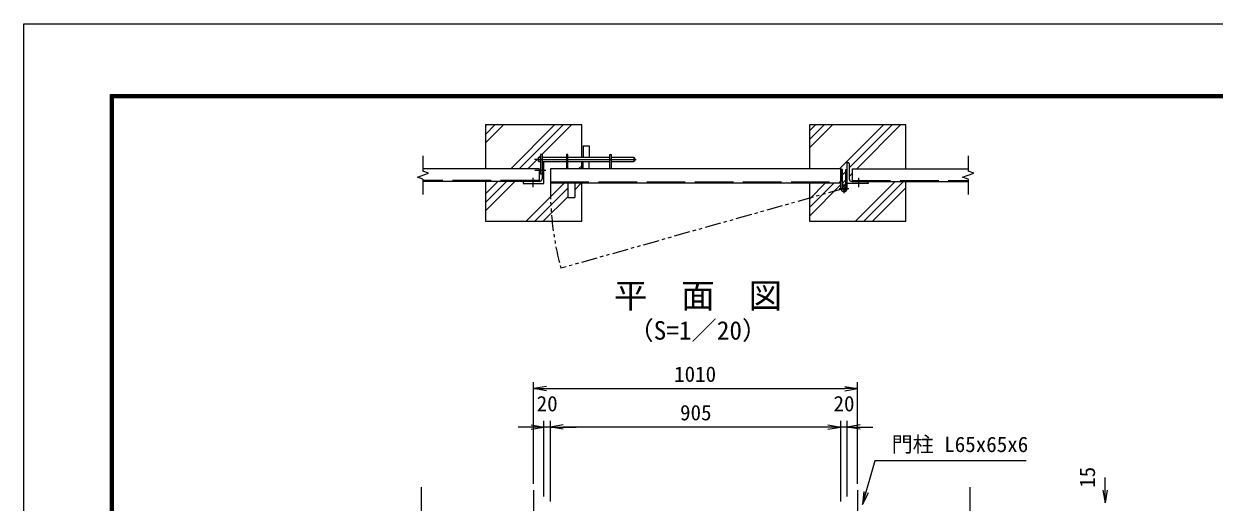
# Model space of a CAD drawing. Units: millimetres, scale not verified. Extents: x -4200 to 4200, y -2970 to 2970.
# Drawn here: x -4200 to -491, y 1479 to 2970 of the extents above; entities that cross this region are included whole.
import ezdxf
from ezdxf.enums import TextEntityAlignment as Align

# ---------------------------------------------------------------- set-up
doc = ezdxf.new("R2010")
doc.units = ezdxf.units.MM
doc.header["$LTSCALE"] = 20
for name, pattern in [('DASHED', [7.5, 6, -1.5]), ('USER1', [50.8, 31.75, -6.35, 6.35, -6.35]), ('USER2', [5, 2.5, -0.5, 0.5, -0.5, 0.5, -0.5])]:
    doc.linetypes.add(name, pattern=pattern)
doc.layers.add('0-0_D-TTL-TXT', color=7, linetype='Continuous')
for name, color, linetype, lineweight in [('0-1_D-STR3', 3, 'Continuous', 13), ('0-2_D-BMK', 2, 'USER1', 13), ('0-3_D-STR1', 1, 'Continuous', 18), ('0-4_D-STR4', 7, 'Continuous', 9), ('0-6_D-STR-DIM', 7, 'Continuous', 9), ('0-7_0', 7, 'Continuous', 9), ('0-8_D-DCR-HCH', 7, 'Continuous', 9), ('0-9_D-STR-TXT', 7, 'Continuous', 9), ('0-B_D-TTL', 7, 'Continuous', 9)]:
    doc.layers.add(name, color=color, linetype=linetype, lineweight=lineweight)
doc.styles.add('ＭＳ ゴシック', font='')
doc.styles.get('ＭＳ ゴシック').set_extended_font_data('MS Gothic')

# ---------------------------------------------------------------- blocks, each defined once
blk = doc.blocks.new('_Open')
at = {"layer": '0-7_0'}
blk.add_line((-20, 3.33), (0, 0), dxfattribs=at)
blk.add_lwpolyline([(-20, -3.33), (0, 0), (-20, 0)], dxfattribs=at)

msp = doc.modelspace()

# ---------------------------------------------------------------- linework, layer by layer
at = {"layer": '0-1_D-STR3'}
for p, q in [((-2589.55, 2562.35), (-2589.55, 2500.85)), ((-2585.05, 2562.35), (-2589.55, 2562.35)), ((-2509.05, 2562.85), (-2509.05, 2518.85)), ((-2504.55, 2562.85), (-2509.05, 2562.85)), ((-2504.55, 2518.85), (-2504.55, 2562.85)), ((-2456.97, 2589.85), (-2456.97, 2553.85)), ((-2456.97, 2589.85), (-2437.97, 2589.85)), ((-2437.97, 2589.85), (-2437.97, 2553.85)), ((-2373.55, 2518.85), (-2373.55, 2562.85)), ((-2373.55, 2562.85), (-2369.05, 2562.85)), ((-2369.05, 2518.85), (-2369.05, 2562.85)), ((-2597.47, 2551.85), (-2595.47, 2553.85)), ((-2597.47, 2551.85), (-2597.47, 2542.85)), ((-2597.47, 2542.85), (-2595.47, 2540.85)), ((-2595.47, 2540.85), (-2595.47, 2553.85)), ((-2595.47, 2553.85), (-2589.55, 2553.85)), ((-2595.47, 2540.85), (-2589.55, 2540.85)), ((-2585.05, 2553.85), (-2509.05, 2553.85)), ((-2585.05, 2540.85), (-2509.05, 2540.85)), ((-2504.55, 2553.85), (-2373.55, 2553.85)), ((-2504.55, 2540.85), (-2373.55, 2540.85)), ((-2456.97, 2518.85), (-2456.97, 2540.85)), ((-2437.97, 2518.85), (-2437.97, 2540.85)), ((-2369.05, 2553.85), (-2299.47, 2553.85)), ((-2369.05, 2540.85), (-2299.47, 2540.85)), ((-2299.47, 2553.85), (-2299.47, 2540.85)), ((-2299.47, 2553.85), (-2297.47, 2551.85)), ((-2297.47, 2542.85), (-2299.47, 2540.85)), ((-2297.47, 2551.85), (-2297.47, 2542.85)), ((-1653.75, 2456.65), (-1653.75, 2516.35)), ((-1649.25, 2516.35), (-1653.75, 2516.35)), ((-1649.25, 2456.65), (-1649.25, 2516.35)), ((-1634.35, 2456.65), (-1634.35, 2516.35)), ((-2505.05, 2473.85), (-2505.05, 2428.85)), ((-2483.05, 2473.85), (-2483.05, 2428.85)), ((-1649.25, 2464.84), (-1646.83, 2461.04)), ((-2505.05, 2428.85), (-2483.05, 2428.85))]:
    msp.add_line(p, q, dxfattribs=at)
for points in [[(-2585.05, 2562.35), (-2585.05, 2500.85), (-2589.55, 2500.85)], [(-1638.85, 2464.84), (-1638.85, 2516.35), (-1634.35, 2516.35)]]:
    msp.add_lwpolyline(points, dxfattribs=at)
for radius in [9.7, 5.2]:
    msp.add_arc((-1644.05, 2456.65), radius, 180, 122.41735, dxfattribs=at)
at = {"layer": '0-2_D-BMK'}
for p, q in [((-2595.92, 2547.35), (-2608.67, 2547.35)), ((-2600.89, 2547.35), (-2292.14, 2547.35)), ((-2614.05, 2489.85), (-2614.05, 2460.85)), ((-2607.6, 2513.35), (-2573.13, 2513.35)), ((-1599.05, 2489.85), (-1599.05, 2460.85)), ((-1658.91, 2456.65), (-1629.18, 2456.65)), ((-1644.05, 2441.79), (-1644.05, 2471.52)), ((-2611.55, 1516.37), (-2611.55, -833.63)), ((-1601.55, 1516.37), (-1601.55, -833.63))]:
    msp.add_line(p, q, dxfattribs=at)
at = {"layer": '0-2_D-BMK', "linetype": 'USER2'}
msp.add_line((-1644.05, 2456.65), (-2526.48, 2208.15), dxfattribs=at)
msp.add_arc((-1599.05, 2456.65), 960.15, 178.97356, 195, dxfattribs=at)
at = {"layer": '0-3_D-STR1'}
for p, q in [((-2585.05, 2533.35), (-2585.05, 2486.85)), ((-2579.05, 2537.35), (-2581.05, 2537.35)), ((-2579.05, 2472.35), (-2579.05, 2537.35)), ((-1634.05, 2472.35), (-1634.05, 2537.35)), ((-1634.05, 2537.35), (-1632.05, 2537.35)), ((-1628.05, 2533.35), (-1628.05, 2486.85)), ((-2594.05, 2518.35), (-2956.05, 2518.35)), ((-2559.05, 2518.85), (-1654.05, 2518.85)), ((-2559.05, 2518.85), (-2559.05, 2478.85)), ((-1654.05, 2518.85), (-1654.05, 2478.85)), ((-1619.05, 2518.35), (-1257.05, 2518.35)), ((-2644.05, 2474.35), (-2644.05, 2472.35)), ((-2644.05, 2472.35), (-2579.05, 2472.35)), ((-2593.55, 2478.35), (-2640.05, 2478.35)), ((-2554.05, 2473.85), (-1659.05, 2473.85)), ((-1569.05, 2472.35), (-1634.05, 2472.35)), ((-1619.55, 2478.35), (-1573.05, 2478.35)), ((-1569.05, 2474.35), (-1569.05, 2472.35))]:
    msp.add_line(p, q, dxfattribs=at)
at = {"layer": '0-3_D-STR1', "linetype": 'DASHED'}
for p, q in [((-2594.05, 2481.35), (-2956.05, 2481.35)), ((-2558.94, 2477.85), (-1654.15, 2477.85)), ((-1619.05, 2481.35), (-1257.05, 2481.35))]:
    msp.add_line(p, q, dxfattribs=at)
at = {"layer": '0-3_D-STR1'}
for points in [[(-2594.05, 2518.35), (-2594.05, 2478.35), (-2956.05, 2478.35)], [(-1619.05, 2518.35), (-1619.05, 2478.35), (-1257.05, 2478.35)]]:
    msp.add_lwpolyline(points, dxfattribs=at)
for centre, radius, start, end in [((-2581.05, 2533.35), 4, 90, 180), ((-1632.05, 2533.35), 4, 360, 90), ((-2593.55, 2486.85), 8.5, 270, 0), ((-1619.55, 2486.85), 8.5, 180, 270), ((-2640.05, 2474.35), 4, 90, 180), ((-1573.05, 2474.35), 4, 360, 90)]:
    msp.add_arc(centre, radius, start, end, dxfattribs=at)
at = {"layer": '0-3_D-STR1', "linetype": 'DASHED'}
for centre, start, end in [((-2554.05, 2478.85), 180, 270), ((-1659.05, 2478.85), 270, 0)]:
    msp.add_arc(centre, 5, start, end, dxfattribs=at)
at = {"layer": '0-4_D-STR4'}
for p, q in [((-2761.55, 2654.85), (-2761.55, 2518.35)), ((-2461.55, 2654.85), (-2761.55, 2654.85)), ((-2461.55, 2553.85), (-2461.55, 2654.85)), ((-1751.55, 2654.85), (-1751.55, 2518.85)), ((-2461.55, 2518.85), (-2461.55, 2540.85))]:
    msp.add_line(p, q, dxfattribs=at)
for points in [[(-1451.55, 2518.35), (-1451.55, 2654.85), (-1751.55, 2654.85)], [(-2761.55, 2478.35), (-2761.55, 2354.85), (-2461.55, 2354.85), (-2461.55, 2473.85)], [(-1751.55, 2473.85), (-1751.55, 2354.85), (-1451.55, 2354.85), (-1451.55, 2478.35)]]:
    msp.add_lwpolyline(points, dxfattribs=at)
at = {"layer": '0-6_D-STR-DIM'}
for p, q in [((-2956.05, 2558.35), (-2956.05, 2511.18)), ((-1257.05, 2558.35), (-1257.05, 2511.18)), ((-2973.67, 2491.94), (-2938.43, 2504.77)), ((-2956.05, 2485.53), (-2973.67, 2491.94)), ((-2938.43, 2504.77), (-2956.05, 2511.18)), ((-2956.05, 2485.53), (-2956.05, 2438.35)), ((-1274.67, 2491.94), (-1239.43, 2504.77)), ((-1257.05, 2485.53), (-1274.67, 2491.94)), ((-1239.43, 2504.77), (-1257.05, 2511.18)), ((-1257.05, 2485.53), (-1257.05, 2438.35)), ((-2611.55, 1536.37), (-2611.55, 1852.86)), ((-2571.55, 1832.86), (-1641.55, 1832.86)), ((-1601.55, 1536.37), (-1601.55, 1852.86)), ((-2619.05, 1712.86), (-2659.05, 1712.86)), ((-2579.05, 1496.37), (-2579.05, 1732.86)), ((-2559.05, 1712.86), (-2579.05, 1712.86)), ((-2559.05, 1481.37), (-2559.05, 1732.86)), ((-2559.05, 1481.37), (-2559.05, 1732.86)), ((-1694.05, 1712.86), (-2519.05, 1712.86)), ((-2519.05, 1712.86), (-2479.05, 1712.86)), ((-1694.05, 1712.86), (-1734.05, 1712.86)), ((-1654.05, 1481.37), (-1654.05, 1732.86)), ((-1654.05, 1481.37), (-1654.05, 1732.86)), ((-1634.05, 1712.86), (-1654.05, 1712.86)), ((-1634.05, 1496.37), (-1634.05, 1732.86)), ((-1594.05, 1712.86), (-1554.05, 1712.86)), ((-2961.55, 1525.82), (-2961.55, 465.59)), ((-1251.55, 1525.82), (-1251.55, 465.59)), ((-830.5, 1516.37), (-830.5, 1556.37))]:
    msp.add_line(p, q, dxfattribs=at)
at = {"layer": '0-8_D-DCR-HCH'}
for p, q in [((-2761.55, 2598.67), (-2705.36, 2654.85)), ((-2761.55, 2625.18), (-2731.88, 2654.85)), ((-2761.55, 2651.7), (-2758.39, 2654.85)), ((-2682.76, 2518.35), (-2546.26, 2654.85)), ((-2656.24, 2518.35), (-2519.74, 2654.85)), ((-2585.73, 2562.35), (-2493.23, 2654.85)), ((-1751.55, 2583.01), (-1679.7, 2654.85)), ((-1751.55, 2609.52), (-1706.22, 2654.85)), ((-1751.55, 2636.04), (-1732.73, 2654.85)), ((-1656.6, 2518.85), (-1520.6, 2654.85)), ((-1628.05, 2520.89), (-1494.08, 2654.85)), ((-1604.07, 2518.35), (-1467.57, 2654.85)), ((-2629.73, 2518.35), (-2597.47, 2550.62)), ((-2594.23, 2553.85), (-2589.55, 2558.54)), ((-2470.13, 2518.85), (-2461.55, 2527.44)), ((-1649.25, 2499.69), (-1638.85, 2510.09)), ((-1628.05, 2494.38), (-1619.05, 2503.38)), ((-2761.55, 2386.54), (-2669.73, 2478.35)), ((-2761.55, 2413.05), (-2696.24, 2478.35)), ((-2761.55, 2439.57), (-2722.76, 2478.35)), ((-2634.13, 2354.85), (-2515.13, 2473.85)), ((-2607.61, 2354.85), (-2505.05, 2457.42)), ((-2483.05, 2452.9), (-2462.1, 2473.85)), ((-1751.55, 2397.39), (-1675.08, 2473.85)), ((-1751.55, 2423.91), (-1701.6, 2473.85)), ((-1751.55, 2370.88), (-1653.75, 2468.68)), ((-1649.25, 2473.18), (-1638.85, 2483.58)), ((-1608.47, 2354.85), (-1484.97, 2478.35)), ((-1581.95, 2354.85), (-1458.45, 2478.35)), ((-1555.44, 2354.85), (-1451.55, 2458.74)), ((-2581.1, 2354.85), (-2505.05, 2430.9))]:
    msp.add_line(p, q, dxfattribs=at)
at = {"layer": '0-9_D-STR-TXT'}
msp.add_lwpolyline([(-1076.91, 1608.02), (-1547.88, 1608.02), (-1585.97, 1473.75)], dxfattribs=at)
at = {"layer": '0-B_D-TTL', "color": 2, "lineweight": 18}
msp.add_lwpolyline([(-4200, 2970), (4200, 2970), (4200, -2970), (-4200, -2970)], close=True, dxfattribs=at)
at = {"layer": '0-B_D-TTL'}
for points in [[(-3930, 2750), (3930, 2750), (3930, -2750), (-3930, -2750)], [(-3927.5, 2747.5), (3927.5, 2747.5), (3927.5, -2747.5), (-3927.5, -2747.5)], [(-3925, 2745), (3925, 2745), (3925, -2745), (-3925, -2745)], [(-3922.5, 2742.5), (3922.5, 2742.5), (3922.5, -2742.5), (-3922.5, -2742.5)], [(-3920, 2740), (3920, 2740), (3920, -2740), (-3920, -2740)]]:
    msp.add_lwpolyline(points, close=True, dxfattribs=at)

# ---------------------------------------------------------------- block references
at = {"layer": '0-6_D-STR-DIM', "xscale": 2, "yscale": 2}
for p, rotation in [((-2611.55, 1832.86), 180), ((-2559.05, 1712.86), 180), ((-2559.05, 1712.86), 180), ((-1634.05, 1712.86), 180), ((-830.5, 1476.37), 270)]:
    msp.add_blockref('_Open', p, dxfattribs=dict(at, rotation=rotation))
for p in [(-1601.55, 1832.86), (-2579.05, 1712.86), (-1654.05, 1712.86), (-1654.05, 1712.86)]:
    msp.add_blockref('_Open', p, dxfattribs=at)
at = {"layer": '0-9_D-STR-TXT', "xscale": 2, "yscale": 2, "rotation": 254.16392}
msp.add_blockref('_Open', (-1586.51, 1471.82), dxfattribs=at)

# ---------------------------------------------------------------- texts
at = {"layer": '0-0_D-TTL-TXT', "style": 'ＭＳ ゴシック'}
for s, height, p in [('平\u3000面\u3000図', 76.98, (-2361.44, 2061.33)), ('（S=1／20）', 57.77, (-2315.96, 1968.13))]:
    msp.add_text(s, height=height, dxfattribs=at).set_placement(p, align=Align.BOTTOM_LEFT)
at = {"layer": '0-6_D-STR-DIM', "style": 'ＭＳ ゴシック'}
for s, p in [('1010', (-2173.45, 1839.61)), ('20', (-2601.8, 1747.61)), ('905', (-2155.02, 1719.61)), ('20', (-1676.8, 1747.61))]:
    msp.add_text(s, height=48.09, dxfattribs=at).set_placement(p, align=Align.BOTTOM_LEFT)
msp.add_text('15', height=48.09, rotation=90, dxfattribs=at).set_placement((-847.44, 1523.67), align=Align.BOTTOM_LEFT)
at = {"layer": '0-9_D-STR-TXT', "style": 'ＭＳ ゴシック'}
msp.add_text('門柱 L65x65x6', height=48.09, dxfattribs=at).set_placement((-1495.69, 1620.6), align=Align.BOTTOM_LEFT)

doc.saveas('drawing.dxf')
